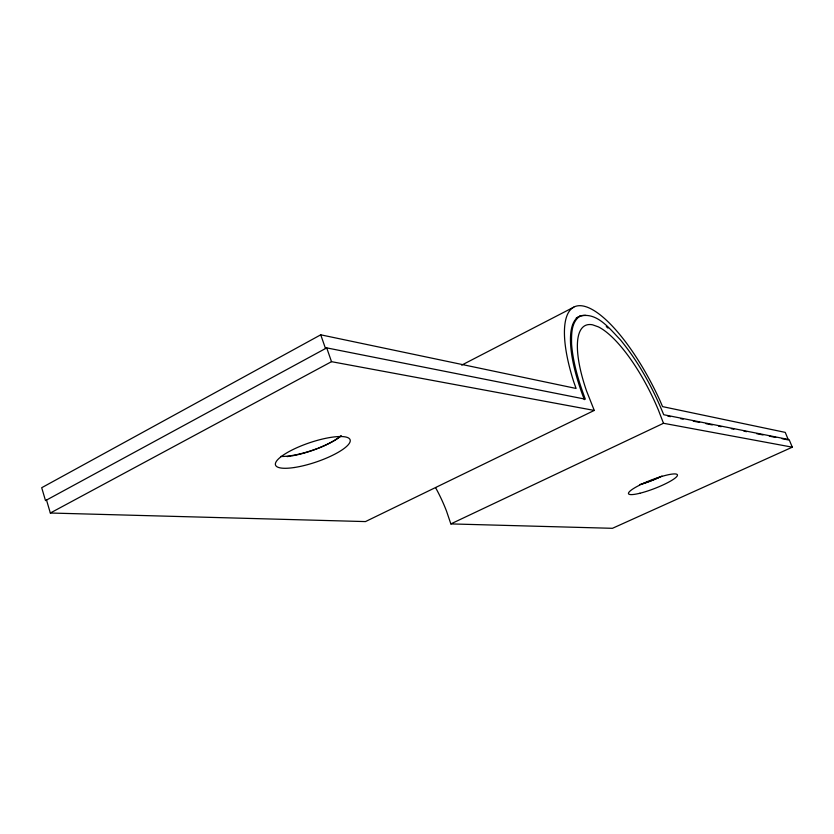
<?xml version="1.0" encoding="UTF-8"?>
<svg xmlns="http://www.w3.org/2000/svg" width="834" height="834" viewBox="0 0 834 834"><rect width="100%" height="100%" fill="white"/><g stroke="black" fill="none" stroke-linecap="round" stroke-linejoin="round"><path stroke-width="1.25" d="M435.65 487.786A86.329 39.323 64.4 0 1 446.524 511.138L450.85 523.908L612.448 528.308L792.3 447.18L789.131 439.612L663.718 414.727C652.761 387.925 638.75 362.154 620.319 339.719C609.852 329.044 596.685 311.259 579.661 316.294C571.05 322.622 571.457 334.611 571.582 344.192C573.104 363.144 578.681 381.461 585.332 399.184L326.709 347.882L45.505 500.608L41.7 487.713L320.736 334.809L576.086 388.456L573.74 381.826A113.507 36.321 64.1 0 1 583.727 306.13A113.507 36.321 64.1 0 1 659.996 400.633L662.55 406.617L785.242 432.387L788.391 439.945L782.052 438.694M46.516 500.056L50.332 513.014L331.515 361.675L594.267 410.432L586.51 390.854A91.865 29.326 64.1 0 1 592.567 324.812L598.353 326.865A91.865 29.326 64.1 0 1 658.37 409.974L663.489 423.276L792.3 447.18M461.682 365.125L573.792 307.152M576.19 318.088L579.661 316.294M594.267 410.432L365.469 521.584L50.332 513.014M450.85 523.908L663.489 423.276M667.909 416.156L670.442 416.656M680.596 418.658L683.129 419.158M693.273 421.16L699.611 422.411M705.96 423.672L712.299 424.923M718.637 426.174L721.181 426.674M731.324 428.676L733.857 429.176M744.001 431.178L746.545 431.678M756.688 433.69L763.027 434.941M769.365 436.192L775.714 437.443M326.709 347.882L331.515 361.675M320.736 334.809L325.51 348.529M584.363 399.653A102.655 32.839 64.1 0 1 586.041 315.44M606.276 326.542A102.655 32.839 64.1 0 1 607.996 328.085M661.956 476.047A26.146 4.67 -21.2 0 1 641.325 484.231M340.512 436.109A39.292 10.435 -18.6 0 1 318.755 448.077M317.66 448.515A39.292 10.435 -18.6 0 1 291.858 455.885M290.816 456.062A39.292 10.435 -18.6 0 1 287.073 456.584M660.257 476.881A26.156 4.67 -21.2 0 1 639.501 484.637M341.377 435.723A39.302 10.446 -18.6 0 1 280.599 456.479M639.876 493.248A26.188 4.545 -21.1 0 0 677.448 475.307A26.188 4.545 -21.1 0 0 641.638 484.168A26.188 4.545 -21.1 0 0 639.876 493.248M294.256 467.52A39.375 10.175 -18.7 0 0 350.249 440.623A39.375 10.175 -18.7 0 0 293.902 449.099A39.375 10.175 -18.7 0 0 294.256 467.52"/></g></svg>
